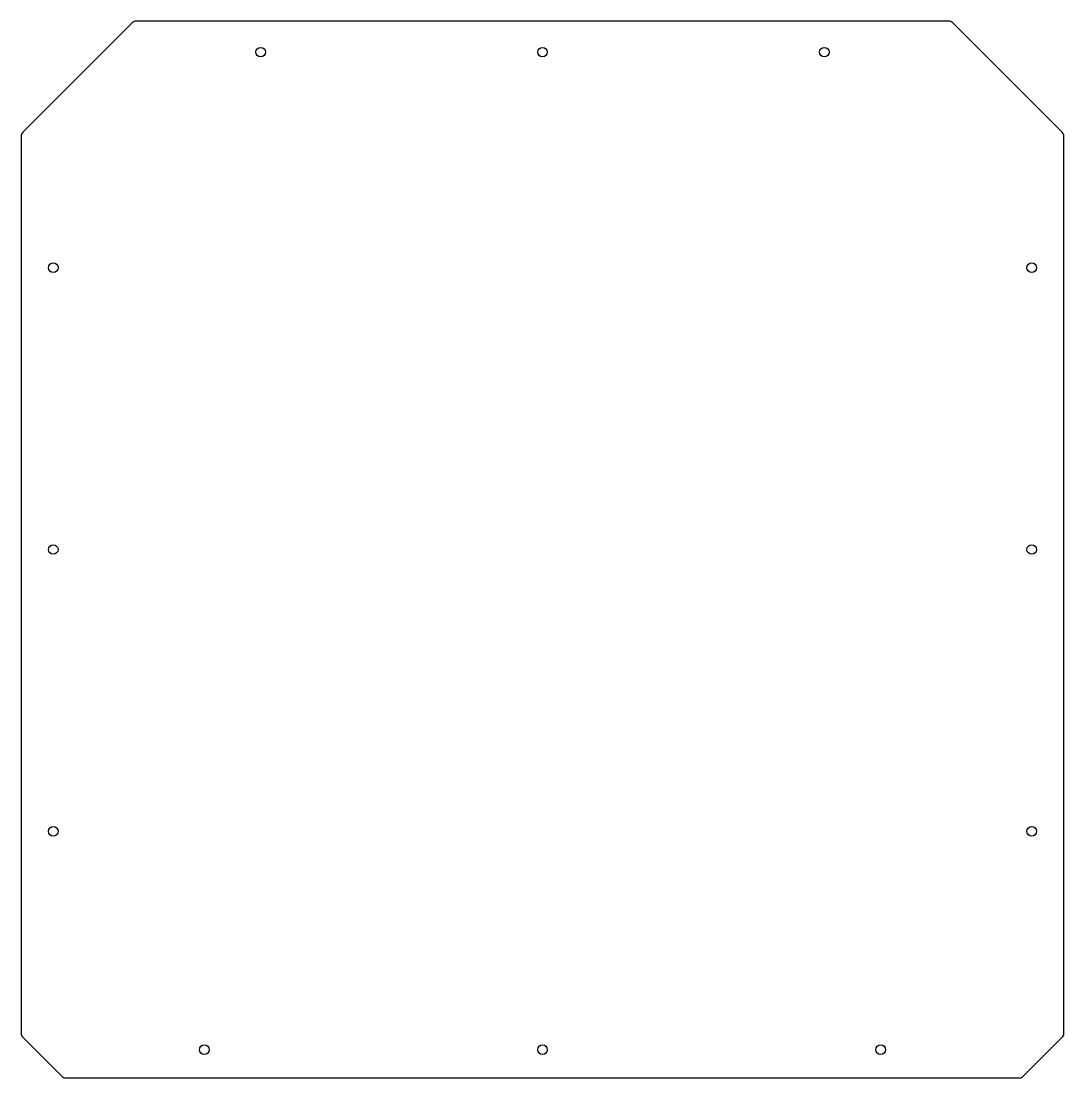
# Model space of a CAD drawing. Header units: millimetres. Extents: x 0 to 370, y 0 to 375.
import ezdxf

# ---------------------------------------------------------------- set-up
doc = ezdxf.new("R2010")
doc.units = ezdxf.units.MM
doc.layers.get('0').update_dxf_attribs({"linetype": 'CONTINUOUS'})

msp = doc.modelspace()

# ---------------------------------------------------------------- linework, layer by layer
msp.add_lwpolyline([(329.17, 375), (40.83, 375, 0.198912), (39.41, 374.41), (0.59, 335.59, 0.198912), (0, 334.17), (0, 15.83, 0.198912), (0.59, 14.41), (14.41, 0.59, 0.198912), (15.83, 0), (354.17, 0, 0.198912), (355.59, 0.59), (369.41, 14.41, 0.198912), (370, 15.83), (370, 334.17, 0.198912), (369.41, 335.59), (330.59, 374.41, 0.198912)], format="xyb", close=True)
for centre in [(85, 364), (185, 364), (285, 364), (11.4, 287.5), (358.6, 287.5), (11.4, 187.5), (358.6, 187.5), (11.4, 87.5), (358.6, 87.5), (65, 10), (185, 10), (305, 10)]:
    msp.add_circle(centre, 1.7)

doc.saveas('drawing.dxf')
